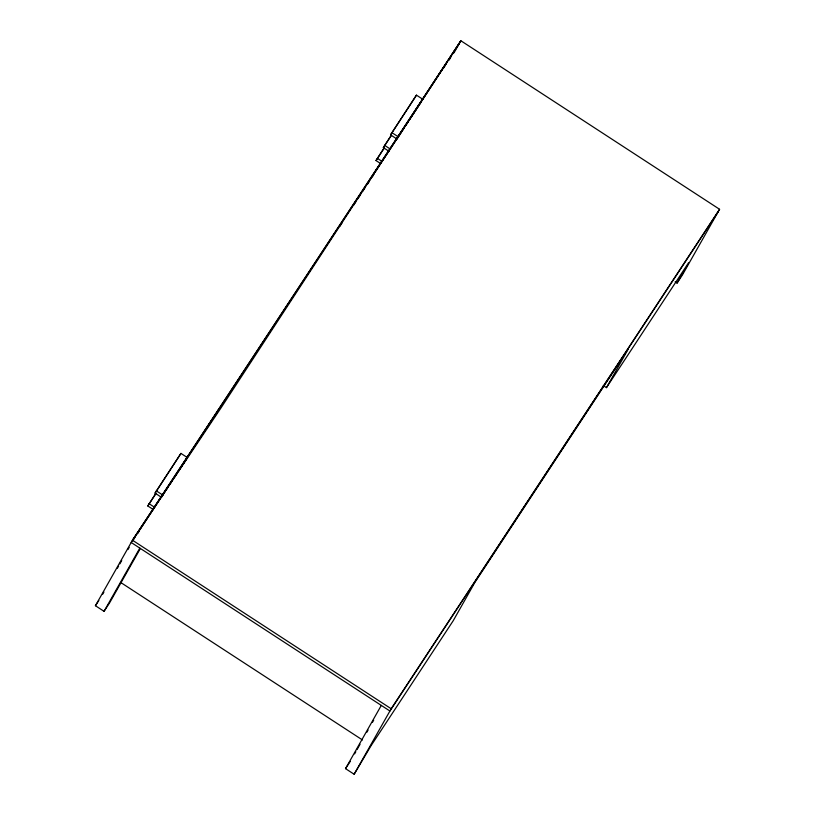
<?xml version="1.0" encoding="UTF-8"?>
<svg xmlns="http://www.w3.org/2000/svg" width="815" height="815" viewBox="0 0 815 815"><rect width="100%" height="100%" fill="white"/><g stroke="black" fill="none" stroke-linecap="round" stroke-linejoin="round"><path stroke-width="1.22" d="M153.332 509.558L147.79 505.952L155.91 493.289M164.844 491.954L161.513 497.333L155.044 493.126L180.95 453.405L187.419 457.612M180.95 453.405L155.044 493.126M140.312 548.577L109.516 603.008L104.045 611.332L95.426 605.718L132.478 540.223L460.862 40.75L719.574 209.282L682.522 274.777L677.051 283.1L675.136 281.847M102.71 594.186L103.923 592.047M117.38 568.269L118.623 566.068M119.866 563.868L121.73 560.567M127.955 549.565L129.198 547.364M132.937 540.763L136.675 534.161M137.796 533.519L139.589 530.351M140.017 529.597L211.319 420.937M207.927 426.765L209.73 423.586M210.739 422.129L211.594 420.632M104.045 611.332L139.823 548.108M214.355 417.097L216.209 413.806M216.719 412.91L218.766 409.293M380.636 163.571L376.021 160.565L384.14 147.892M388.887 151.233L383.335 147.617L391.455 134.954M403.771 128.495L397.027 139.08L390.558 134.862L416.465 95.141L422.934 99.359M416.465 95.141L390.558 134.862M367.596 184.007L369.46 180.716M369.969 179.82L372.404 176.458M372.547 176.611L374.34 173.452M374.931 172.393L447.364 61.92M376.296 170.315L377.253 168.624M443.869 67.747L445.673 64.558M449.126 60.137L451.001 56.836M452.244 54.636L454.108 51.335M454.026 52.822L460.862 40.75L221.12 407.734L132.478 540.223L391.19 708.755L354.138 774.25L345.519 768.637L381.288 705.403M354.617 753.885L355.829 751.746M357.041 749.606L360.067 744.258M366.842 732.278L368.095 730.077M372.445 722.375L373.688 720.175M603.263 385.566L606.452 387.645L628.171 349.248L474.931 582.338L453.211 620.735L371.11 745.603L354.138 774.25M677.051 283.1L688.553 262.776L606.452 387.645M339.814 226.346L341.893 223.167M353.679 205.115L355.758 201.937M357.846 198.748L360.617 194.5M362.695 191.321L364.774 188.133M367.555 183.884L369.633 180.706M383.335 147.617L391.546 135.137M147.79 505.952L156.001 493.462M376.021 160.565L384.232 148.075M459.579 43.012L131.195 542.484L389.916 711.016L718.3 211.543M166.209 489.876L168.267 486.749M170.315 483.631L172.373 480.504M174.42 477.386L177.161 473.22M178.526 471.141L181.949 465.936M183.314 463.857L186.737 458.651M405.829 125.378L408.56 121.211M409.935 119.133L420.876 102.476M95.426 605.718L98.839 600.512M345.519 768.637L350.307 761.353M391.19 708.755L719.574 209.282M391.832 132.611L398.301 136.818M384.619 145.365L390.161 148.972M377.294 158.304L381.919 161.309M156.327 490.864L162.796 495.072M149.064 503.69L154.606 507.307M121.017 582.684L362.492 739.979"/></g></svg>
